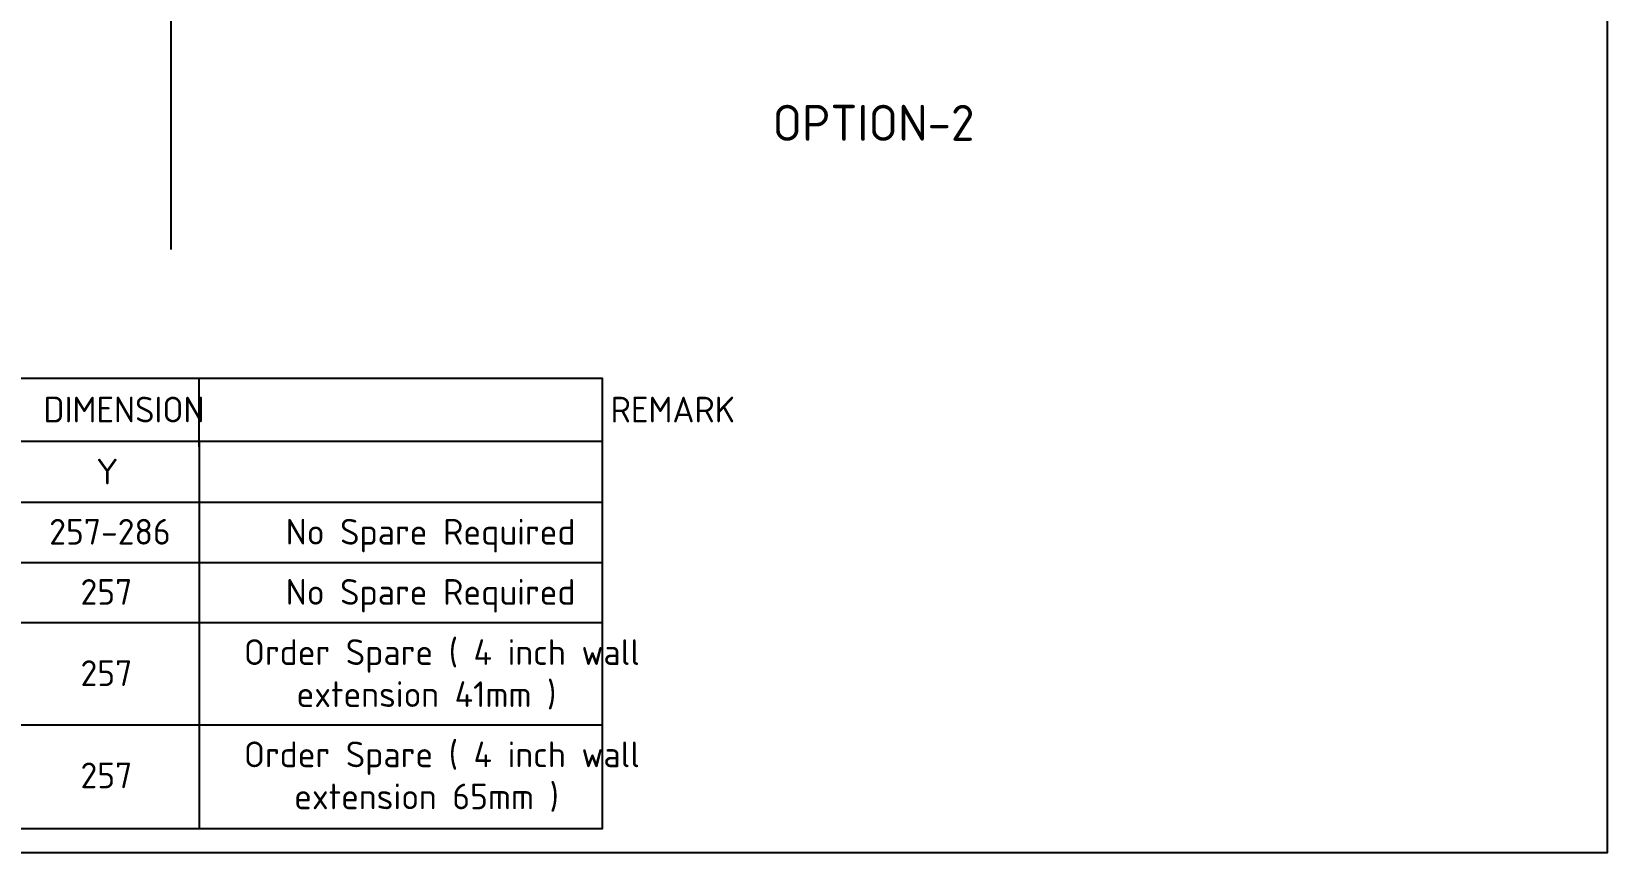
# Model space of a CAD drawing. Header units: millimetres. Extents: x 0 to 4637, y 0 to 3023.
# Drawn here: x 2714 to 4637, y 552 to 1555 of the extents above; entities that cross this region are included whole.
import ezdxf
from ezdxf.enums import TextEntityAlignment as Align

# ---------------------------------------------------------------- set-up
doc = ezdxf.new("R2010")
doc.units = ezdxf.units.MM
doc.layers.add('Default', color=7, linetype='Continuous')
doc.styles.add('SEACAD_Solid_Edge_ISO', font='seiso.ttf')

# ---------------------------------------------------------------- blocks, each defined once
blk = doc.blocks.new('SE')
at = {"layer": 'Default', "color": 7, "linetype": 'Continuous'}
for p, q in [((249.59, 80.2), (414.95, 80.2)), ((299.59, 80.2), (299.59, 68.31)), ((336.59, 80.2), (336.59, 68.31)), ((249.59, 68.31), (414.95, 68.31)), ((299.59, 68.31), (299.59, 56.61)), ((336.59, 68.31), (336.59, 56.61)), ((249.59, 56.61), (414.95, 56.61)), ((299.59, 56.61), (299.59, 44.9)), ((336.59, 56.61), (336.59, 44.9)), ((249.59, 44.9), (414.95, 44.9)), ((299.59, 44.9), (299.59, 25.01)), ((336.59, 44.9), (336.59, 25.01)), ((249.59, 25.01), (414.95, 25.01)), ((299.59, 25.01), (299.59, 4.77)), ((336.59, 25.01), (336.59, 4.77))]:
    blk.add_line(p, q, dxfattribs=at)
blk.add_lwpolyline([(249.59, 4.77), (249.59, 92.43), (414.95, 92.43), (414.95, 4.77), (249.59, 4.77)], dxfattribs=at)
at = {"layer": 'Default', "color": 7, "linetype": 'Continuous', "style": 'SEACAD_Solid_Edge_ISO'}
for s, p in [('                  DIMENSION                          REMARK', (251.7, 88.84)), ('X', (273.18, 76.78)), ('Y', (316.61, 76.78)), ('0-30', (269.08, 65.07)), ('257-286', (307.47, 65.07)), ('No Spare Required', (353.44, 65.07)), ('30-155', (266.7, 53.37)), ('257', (313.55, 53.37)), ('No Spare Required', (353.44, 53.37)), ('Order Spare ( 4 inch wall', (345.31, 41.66)), ('155-190', (265.45, 37.57)), ('257', (313.55, 37.57)), ('extension 41mm )', (355.54, 33.48)), ('Order Spare ( 4 inch wall', (345.31, 21.77)), ('190-220', (264.77, 17.68)), ('257', (313.55, 17.68)), ('extension 65mm )', (355.08, 13.59))]:
    blk.add_text(s, height=5, dxfattribs=at).set_placement(p, align=Align.TOP_LEFT)

msp = doc.modelspace()

# ---------------------------------------------------------------- linework, layer by layer
msp.add_lwpolyline([(810.3822, 552.4492), (4637.0008, 552.4492), (4637.0008, 3023.4712), (810.3822, 3023.4712)], close=True)
at = {"layer": 'Default', "color": 7, "linetype": 'Continuous'}
for p, q in [((2883.6962, 2897.2174), (2883.6962, 1288.7958)), ((2918.0778, 1047.7395), (2918.0212, 1132.3276))]:
    msp.add_line(p, q, dxfattribs=at)

# ---------------------------------------------------------------- block references
at = {"layer": 'Default', "xscale": 6.278552465, "yscale": 6.278552465, "zscale": 6.278552465}
msp.add_blockref('SE', (804.7265, 551.3132), dxfattribs=at)

# ---------------------------------------------------------------- texts
at = {"layer": 'Default', "color": 7, "linetype": 'Continuous', "style": 'SEACAD_Solid_Edge_ISO'}
msp.add_text('OPTION-2', height=43.94987, dxfattribs=at).set_placement((3617.9482, 1465.5214), align=Align.TOP_LEFT)

doc.saveas('drawing.dxf')
